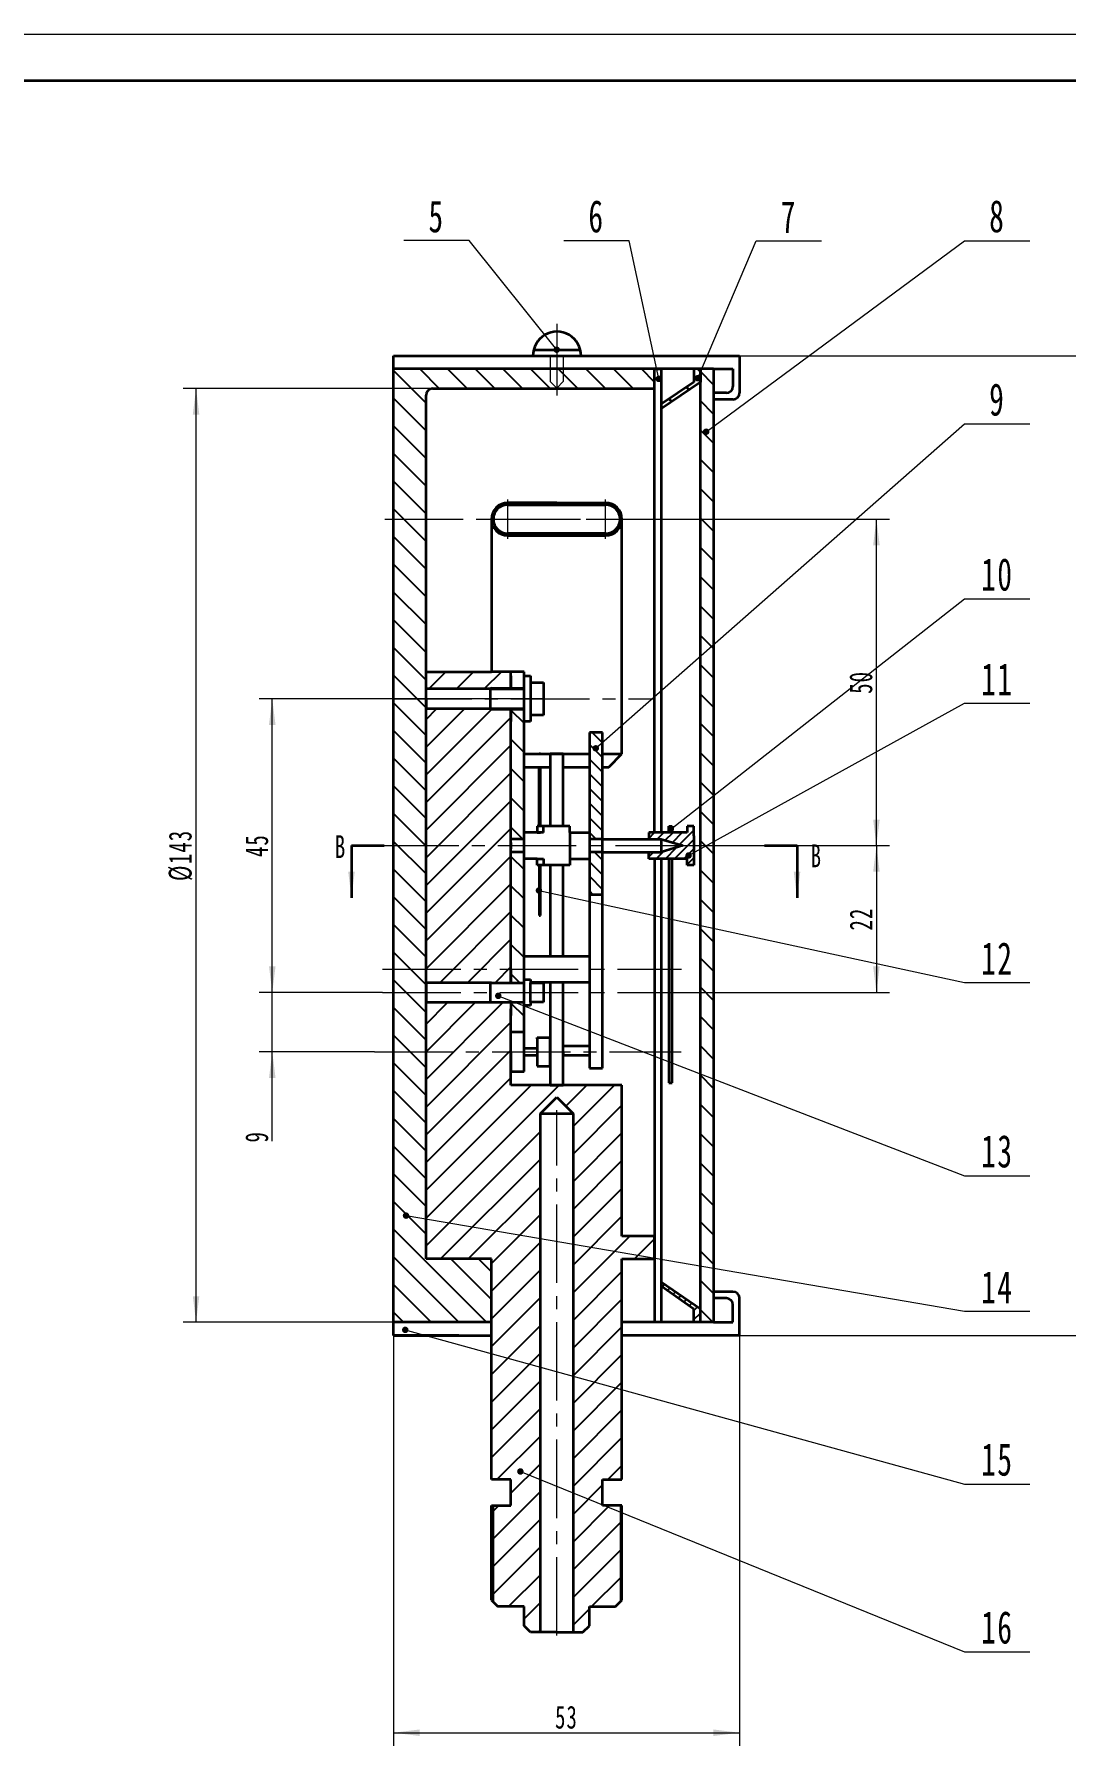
# Paper-space layout 'Gb A2 标题栏' of a CAD drawing. Header units: millimetres. Extents: x 41 to 1080, y 26 to 448.
# Drawn here: x 274.3 to 432.3, y 185.6 to 447.7 of the extents above; entities that cross this region are included whole.
import ezdxf

# ---------------------------------------------------------------- set-up
doc = ezdxf.new("R2010")
doc.units = ezdxf.units.MM
doc.linetypes.add('HIDDEN2', pattern=[4.7625, 3.175, -1.5875])
doc.linetypes.add('点画线', pattern=[18, 12, -2, 2, -2])
doc.layers.get('0').update_dxf_attribs({"lineweight": 18})
for name, color, linetype, lineweight in [('EB0', 7, 'Continuous', 35), ('中心线层', 1, '点画线', 18), ('剖面线层', 4, 'Continuous', 18), ('尺寸线层', 3, 'Continuous', 18), ('文字', 1, 'Continuous', 18), ('细实线层', 7, 'Continuous', 18)]:
    doc.layers.add(name, color=color, linetype=linetype, lineweight=lineweight)
doc.styles.add('标准', font='', dxfattribs={"width": 0.667})
doc.styles.get('标准').set_extended_font_data('宋体')
doc.dimstyles.new('标准', dxfattribs={"dimtxt": 3.5, "dimasz": 4, "dimexe": 2, "dimexo": 0, "dimtad": 1, "dimdsep": 46, "dimtxsty": '标准', "dimblk": '_CAXARROW', "dimcen": 0, "dimdle": 6, "dimazin": 2, "dimtfac": 0.707107, "dimtdec": 3, "dimtmove": 2, "dimatfit": 3, "dimfxl": 1, "dimfrac": 2, "dimtolj": 1, "dimarcsym": 1})
pattern_1 = [(315, (0, 0), (2.12132, 2.12132), [])]
pattern_2 = [(45, (0, 0), (-0.7071068, 0.7071068), [])]

# ---------------------------------------------------------------- blocks, each defined once
blk = doc.blocks.new('6')
blk.add_line((-371.16, 237.22), (223.45, 237.22))
at = {"layer": 'EB0'}
blk.add_line((-349.92, 230.14), (216.37, 230.14), dxfattribs=at)
blk = doc.blocks.new('*X8')
at = {"layer": '细实线层', "lineweight": 18}
h = blk.add_hatch(color=0, dxfattribs=at)
edge = h.paths.add_edge_path(flags=0)
edge.add_arc((0, 0), 0.5, 0, 360)
at = {"layer": '细实线层', "color": 0}
for p, q in [((-13.41, 16.7), (-23.41, 16.7)), ((0, 0), (-13.41, 16.7))]:
    blk.add_line(p, q, dxfattribs=at)
at = {"layer": '细实线层', "color": 0, "lineweight": 18, "insert": (-18.41, 17.9), "char_height": 4.888, "width": 17.6, "attachment_point": 8, "line_spacing_factor": 1.15057, "style": '标准'}
blk.add_mtext('\\T1.1;5', dxfattribs=at)
blk = doc.blocks.new('*X9')
at = {"layer": '细实线层', "lineweight": 18}
h = blk.add_hatch(color=0, dxfattribs=at)
edge = h.paths.add_edge_path(flags=0)
edge.add_arc((0, 0), 0.5, 0, 360)
at = {"layer": '细实线层', "color": 0}
for p, q in [((-4.54, 21.16), (-14.54, 21.16)), ((0, 0), (-4.54, 21.16))]:
    blk.add_line(p, q, dxfattribs=at)
at = {"layer": '细实线层', "color": 0, "lineweight": 18, "insert": (-9.54, 22.36), "char_height": 4.944, "width": 17.6, "attachment_point": 8, "line_spacing_factor": 1.15057, "style": '标准'}
blk.add_mtext('\\T1.1;6', dxfattribs=at)
blk = doc.blocks.new('*X10')
at = {"layer": '细实线层', "lineweight": 18}
h = blk.add_hatch(color=0, dxfattribs=at)
edge = h.paths.add_edge_path(flags=0)
edge.add_arc((0, 0), 0.5, 0, 360)
at = {"layer": '细实线层', "color": 0}
for p, q in [((0, 0), (8.96, 21.06)), ((8.96, 21.06), (18.96, 21.06))]:
    blk.add_line(p, q, dxfattribs=at)
at = {"layer": '细实线层', "color": 0, "lineweight": 18, "insert": (13.96, 22.26), "char_height": 4.888, "width": 17.6, "attachment_point": 8, "line_spacing_factor": 1.15057, "style": '标准'}
blk.add_mtext('\\T1.1;7', dxfattribs=at)
blk = doc.blocks.new('*X11')
at = {"layer": '细实线层', "lineweight": 18}
h = blk.add_hatch(color=0, dxfattribs=at)
edge = h.paths.add_edge_path(flags=0)
edge.add_arc((0, 0), 0.5, 0, 360)
at = {"layer": '细实线层', "color": 0}
for p, q in [((0, 0), (39.58, 29.26)), ((39.58, 29.26), (49.58, 29.26))]:
    blk.add_line(p, q, dxfattribs=at)
at = {"layer": '细实线层', "color": 0, "lineweight": 18, "insert": (44.58, 30.46), "char_height": 4.944, "width": 17.6, "attachment_point": 8, "line_spacing_factor": 1.15057, "style": '标准'}
blk.add_mtext('\\T1.1;8', dxfattribs=at)
blk = doc.blocks.new('*X12')
at = {"layer": '细实线层', "lineweight": 18}
h = blk.add_hatch(color=0, dxfattribs=at)
edge = h.paths.add_edge_path(flags=0)
edge.add_arc((0, 0), 0.5, 0, 360)
at = {"layer": '细实线层', "color": 0}
for p, q in [((0, 0), (56.49, 49.68)), ((56.49, 49.68), (66.49, 49.68))]:
    blk.add_line(p, q, dxfattribs=at)
at = {"layer": '细实线层', "color": 0, "lineweight": 18, "insert": (61.49, 50.88), "char_height": 4.944, "width": 17.6, "attachment_point": 8, "line_spacing_factor": 1.15057, "style": '标准'}
blk.add_mtext('\\T1.1;9', dxfattribs=at)
blk = doc.blocks.new('*X13')
at = {"layer": '细实线层', "lineweight": 18}
h = blk.add_hatch(color=0, dxfattribs=at)
edge = h.paths.add_edge_path(flags=0)
edge.add_arc((0, 0), 0.5, 0, 360)
at = {"layer": '细实线层', "color": 0}
for p, q in [((0, 0), (45, 35.23)), ((45, 35.23), (55, 35.23))]:
    blk.add_line(p, q, dxfattribs=at)
at = {"layer": '细实线层', "color": 0, "lineweight": 18, "insert": (50, 36.43), "char_height": 4.972, "width": 17.6, "attachment_point": 8, "line_spacing_factor": 1.15057, "style": '标准'}
blk.add_mtext('\\T1.1;10', dxfattribs=at)
blk = doc.blocks.new('*X14')
at = {"layer": '细实线层', "lineweight": 18}
h = blk.add_hatch(color=0, dxfattribs=at)
edge = h.paths.add_edge_path(flags=0)
edge.add_arc((0, 0), 0.5, 0, 360)
at = {"layer": '细实线层', "color": 0}
for p, q in [((0, 0), (42.27, 23.3)), ((42.27, 23.3), (52.27, 23.3))]:
    blk.add_line(p, q, dxfattribs=at)
at = {"layer": '细实线层', "color": 0, "lineweight": 18, "insert": (47.27, 24.5), "char_height": 4.972, "width": 17.6, "attachment_point": 8, "line_spacing_factor": 1.15057, "style": '标准'}
blk.add_mtext('\\T1.1;11', dxfattribs=at)
blk = doc.blocks.new('*X15')
at = {"layer": '细实线层', "lineweight": 18}
h = blk.add_hatch(color=0, dxfattribs=at)
edge = h.paths.add_edge_path(flags=0)
edge.add_arc((0, 0), 0.5, 0, 360)
at = {"layer": '细实线层', "color": 0}
for p, q in [((0, 0), (65.19, -14.09)), ((65.19, -14.09), (75.19, -14.09))]:
    blk.add_line(p, q, dxfattribs=at)
at = {"layer": '细实线层', "color": 0, "lineweight": 18, "insert": (70.19, -12.89), "char_height": 4.972, "width": 17.6, "attachment_point": 8, "line_spacing_factor": 1.15057, "style": '标准'}
blk.add_mtext('\\T1.1;12', dxfattribs=at)
blk = doc.blocks.new('*X16')
at = {"layer": '细实线层', "lineweight": 18}
h = blk.add_hatch(color=0, dxfattribs=at)
edge = h.paths.add_edge_path(flags=0)
edge.add_arc((0, 0), 0.5, 0, 360)
at = {"layer": '细实线层', "color": 0}
for p, q in [((0, 0), (71.43, -27.56)), ((71.43, -27.56), (81.43, -27.56))]:
    blk.add_line(p, q, dxfattribs=at)
at = {"layer": '细实线层', "color": 0, "lineweight": 18, "insert": (76.43, -26.36), "char_height": 4.972, "width": 17.6, "attachment_point": 8, "line_spacing_factor": 1.15057, "style": '标准'}
blk.add_mtext('\\T1.1;13', dxfattribs=at)
blk = doc.blocks.new('*X17')
at = {"layer": '细实线层', "lineweight": 18}
h = blk.add_hatch(color=0, dxfattribs=at)
edge = h.paths.add_edge_path(flags=0)
edge.add_arc((0, 0), 0.5, 0, 360)
at = {"layer": '细实线层', "color": 0}
for p, q in [((0, 0), (85.55, -14.65)), ((85.55, -14.65), (95.55, -14.65))]:
    blk.add_line(p, q, dxfattribs=at)
at = {"layer": '细实线层', "color": 0, "lineweight": 18, "insert": (90.55, -13.45), "char_height": 4.972, "width": 17.6, "attachment_point": 8, "line_spacing_factor": 1.15057, "style": '标准'}
blk.add_mtext('\\T1.1;14', dxfattribs=at)
blk = doc.blocks.new('*X18')
at = {"layer": '细实线层', "lineweight": 18}
h = blk.add_hatch(color=0, dxfattribs=at)
edge = h.paths.add_edge_path(flags=0)
edge.add_arc((0, 0), 0.5, 0, 360)
at = {"layer": '细实线层', "color": 0}
for p, q in [((0, 0), (85.67, -23.61)), ((85.67, -23.61), (95.67, -23.61))]:
    blk.add_line(p, q, dxfattribs=at)
at = {"layer": '细实线层', "color": 0, "lineweight": 18, "insert": (90.67, -22.41), "char_height": 4.972, "width": 17.6, "attachment_point": 8, "line_spacing_factor": 1.15057, "style": '标准'}
blk.add_mtext('\\T1.1;15', dxfattribs=at)
blk = doc.blocks.new('*X19')
at = {"layer": '细实线层', "lineweight": 18}
h = blk.add_hatch(color=0, dxfattribs=at)
edge = h.paths.add_edge_path(flags=0)
edge.add_arc((0, 0), 0.5, 0, 360)
at = {"layer": '细实线层', "color": 0}
for p, q in [((0, 0), (68.04, -27.63)), ((68.04, -27.63), (78.04, -27.63))]:
    blk.add_line(p, q, dxfattribs=at)
at = {"layer": '细实线层', "color": 0, "lineweight": 18, "insert": (73.04, -26.43), "char_height": 4.972, "width": 17.6, "attachment_point": 8, "line_spacing_factor": 1.15057, "style": '标准'}
blk.add_mtext('\\T1.1;16', dxfattribs=at)
blk = doc.blocks.new('*X21')
at = {"layer": '尺寸线层', "lineweight": 35}
for points in [[(-68.24, -8), (-67.74, -4), (-68.74, -4)], [(-68.24, -8), (-67.74, -4), (-68.74, -4)], [(0, -8), (0.5, -4), (-0.5, -4)], [(0, -8), (0.5, -4), (-0.5, -4)]]:
    blk.add_hatch(color=0, dxfattribs=at).paths.add_polyline_path(points, flags=0)
at = {"layer": '尺寸线层', "color": 0, "linetype": 'Continuous', "lineweight": 35}
for p, q in [((-68.24, 0), (-63.24, 0)), ((-68.24, 0), (-63.24, 0)), ((-5, 0), (0, 0)), ((-5, 0), (0, 0))]:
    blk.add_line(p, q, dxfattribs=at)
at = {"layer": '尺寸线层', "color": 0, "lineweight": 35}
for p, q in [((-68.24, 0), (-68.24, -8)), ((-68.24, 0), (-68.24, -8)), ((0, 0), (0, -8)), ((0, 0), (0, -8))]:
    blk.add_line(p, q, dxfattribs=at)
at = {"layer": '尺寸线层', "color": 0, "lineweight": 35, "char_height": 3.5, "width": 7, "attachment_point": 5, "line_spacing_factor": 1.15057, "style": '标准'}
for insert in [(-69.91, -0.16), (-69.91, -0.16), (2.96, -1.57), (2.96, -1.57)]:
    blk.add_mtext('\\T1.1;B', dxfattribs=dict(at, insert=insert))
blk = doc.blocks.new('*X36')
at = {"layer": '尺寸线层'}
for points in [[(442.06, 398.43), (442.56, 394.43), (441.56, 394.43)], [(442.06, 248.43), (442.56, 252.43), (441.56, 252.43)]]:
    blk.add_hatch(color=0, dxfattribs=at).paths.add_polyline_path(points, flags=0)
at = {"layer": '尺寸线层', "color": 0}
for p, q in [((382.28, 398.43), (444.06, 398.43)), ((442.06, 398.43), (442.06, 248.43)), ((382.28, 248.43), (444.06, 248.43))]:
    blk.add_line(p, q, dxfattribs=at)
at = {"layer": '尺寸线层', "color": 0, "insert": (439.69, 323.43), "char_height": 3.5, "width": 14.7739, "attachment_point": 5, "rotation": 90, "line_spacing_factor": 1.15057, "style": '标准'}
blk.add_mtext('\\T1.1;%%C150', dxfattribs=at)
blk = doc.blocks.new('_CAXARROW')
blk.add_hatch(color=0).paths.add_polyline_path([(0, 0), (-1, 0.125), (-1, -0.125)], flags=0)
blk = doc.blocks.new('*X37')
at = {"layer": '尺寸线层'}
for points in [[(310.72, 345.93), (310.22, 341.93), (311.22, 341.93)], [(310.72, 300.93), (310.22, 304.93), (311.22, 304.93)]]:
    blk.add_hatch(color=0, dxfattribs=at).paths.add_polyline_path(points, flags=0)
at = {"layer": '尺寸线层', "color": 0}
for p, q in [((352.28, 345.93), (308.72, 345.93)), ((310.72, 300.93), (310.72, 345.93)), ((327.58, 300.93), (308.72, 300.93))]:
    blk.add_line(p, q, dxfattribs=at)
at = {"layer": '尺寸线层', "color": 0, "insert": (308.36, 323.43), "char_height": 3.5, "width": 7, "attachment_point": 5, "rotation": 90, "line_spacing_factor": 1.15057, "style": '标准'}
blk.add_mtext('\\T1.1;45', dxfattribs=at)
blk = doc.blocks.new('*X38')
at = {"layer": '尺寸线层'}
for points in [[(403.25, 323.43), (403.75, 319.43), (402.75, 319.43)], [(403.25, 300.93), (403.75, 304.93), (402.75, 304.93)]]:
    blk.add_hatch(color=0, dxfattribs=at).paths.add_polyline_path(points, flags=0)
at = {"layer": '尺寸线层', "color": 0}
for p, q in [((375.28, 323.43), (405.25, 323.43)), ((403.25, 323.43), (403.25, 300.93)), ((373.16, 300.93), (405.25, 300.93))]:
    blk.add_line(p, q, dxfattribs=at)
at = {"layer": '尺寸线层', "color": 0, "insert": (400.89, 312.18), "char_height": 3.5, "width": 7, "attachment_point": 5, "rotation": 90, "line_spacing_factor": 1.15057, "style": '标准'}
blk.add_mtext('\\T1.1;22', dxfattribs=at)
blk = doc.blocks.new('*X39')
at = {"layer": '尺寸线层'}
for points in [[(403.25, 373.43), (402.75, 369.43), (403.75, 369.43)], [(403.25, 323.43), (402.75, 327.43), (403.75, 327.43)]]:
    blk.add_hatch(color=0, dxfattribs=at).paths.add_polyline_path(points, flags=0)
at = {"layer": '尺寸线层', "color": 0}
for p, q in [((358.78, 373.43), (405.25, 373.43)), ((403.25, 323.43), (403.25, 373.43)), ((375.28, 323.43), (405.25, 323.43))]:
    blk.add_line(p, q, dxfattribs=at)
at = {"layer": '尺寸线层', "color": 0, "insert": (400.89, 348.43), "char_height": 3.5, "width": 7, "attachment_point": 5, "rotation": 90, "line_spacing_factor": 1.15057, "style": '标准'}
blk.add_mtext('\\T1.1;50', dxfattribs=at)
blk = doc.blocks.new('*X44')
at = {"layer": '尺寸线层'}
for points in [[(329.28, 187.57), (333.28, 188.07), (333.28, 187.07)], [(382.28, 187.57), (378.28, 188.07), (378.28, 187.07)]]:
    blk.add_hatch(color=0, dxfattribs=at).paths.add_polyline_path(points, flags=0)
at = {"layer": '尺寸线层', "color": 0}
for p, q in [((329.28, 248.43), (329.28, 185.57)), ((382.28, 248.43), (382.28, 185.57)), ((329.28, 187.57), (382.28, 187.57))]:
    blk.add_line(p, q, dxfattribs=at)
at = {"layer": '尺寸线层', "color": 0, "insert": (355.78, 189.93), "char_height": 3.5, "width": 7, "attachment_point": 5, "line_spacing_factor": 1.15057, "style": '标准'}
blk.add_mtext('\\T1.1;53', dxfattribs=at)
blk = doc.blocks.new('*X46')
at = {"layer": '尺寸线层'}
for points in [[(299.05, 393.43), (298.55, 389.43), (299.55, 389.43)], [(299.05, 250.43), (298.55, 254.43), (299.55, 254.43)]]:
    blk.add_hatch(color=0, dxfattribs=at).paths.add_polyline_path(points, flags=0)
at = {"layer": '尺寸线层', "color": 0}
for p, q in [((364.28, 393.43), (297.05, 393.43)), ((299.05, 250.43), (299.05, 393.43)), ((329.28, 250.43), (297.05, 250.43))]:
    blk.add_line(p, q, dxfattribs=at)
at = {"layer": '尺寸线层', "color": 0, "insert": (296.69, 321.93), "char_height": 3.5, "width": 14.6956, "attachment_point": 5, "rotation": 90, "line_spacing_factor": 1.15057, "style": '标准'}
blk.add_mtext('\\T1.1;%%C143', dxfattribs=at)
blk = doc.blocks.new('*X47')
at = {"layer": '尺寸线层'}
for points in [[(310.72, 300.93), (310.22, 304.93), (311.22, 304.93)], [(310.72, 291.85), (310.22, 287.85), (311.22, 287.85)]]:
    blk.add_hatch(color=0, dxfattribs=at).paths.add_polyline_path(points, flags=0)
at = {"layer": '尺寸线层', "color": 0}
for p, q in [((310.72, 278.17), (310.72, 306.93)), ((327.58, 300.93), (308.72, 300.93)), ((326.38, 291.85), (308.72, 291.85))]:
    blk.add_line(p, q, dxfattribs=at)
at = {"layer": '尺寸线层', "color": 0, "insert": (308.36, 278.84), "char_height": 3.5, "width": 7, "attachment_point": 5, "rotation": 90, "line_spacing_factor": 1.15057, "style": '标准'}
blk.add_mtext('\\T1.1;9', dxfattribs=at)

psp = doc.layouts.new('Gb A2 标题栏')

# ---------------------------------------------------------------- hatches: boundary and pattern name
at = {"lineweight": 35}
h = psp.add_hatch(dxfattribs=at)
h.set_pattern_fill('ANSI31', color=256, style=0, pattern_type=0)
h.set_pattern_definition([(315, (0, 0), (2.245064, 2.245064), [])])
h.paths.add_polyline_path([(375.283, 394.432), (370.283, 391.054), (370.283, 390.312), (376.283, 394.432), (376.283, 396.432), (375.283, 396.432)], flags=0)
at = {"lineweight": -2}
h = psp.add_hatch(dxfattribs=at)
h.set_pattern_fill('ANSI31', color=4, style=0, pattern_type=0)
h.set_pattern_definition([(135, (0, 0), (-2.245064, -2.245064), [])])
h.paths.add_polyline_path([(378.283, 396.432), (376.283, 396.432), (376.283, 394.432), (376.283, 250.432), (378.283, 250.432)], flags=0)
h = psp.add_hatch(dxfattribs=at)
h.set_pattern_fill('ANSI31', color=4, style=0, pattern_type=0)
h.set_pattern_definition([(135, (0, 0), (-2.245064, -2.245064), [])])
h.paths.add_polyline_path([(349.283, 344.332), (347.283, 344.332), (347.283, 324.432), (349.283, 324.432)], flags=0)
h.paths.add_polyline_path([(349.283, 322.432), (347.283, 322.432), (347.283, 317.256), (349.283, 317.366)], flags=0)
h.paths.add_polyline_path([(349.283, 317.366), (347.283, 317.256), (347.283, 304.494), (349.283, 304.494)], flags=0)
h.paths.add_polyline_path([(349.283, 304.494), (347.283, 304.494), (347.283, 302.532), (349.283, 302.532), (349.283, 302.932)], flags=0)
h.paths.add_polyline_path([(349.283, 299.332), (347.283, 299.332), (347.283, 298.432), (347.283, 294.848), (349.283, 294.848)], flags=0)
h = psp.add_hatch(dxfattribs=at)
h.set_pattern_fill('ANSI31', color=4, style=0, pattern_type=0)
h.set_pattern_definition([(135, (0, 0), (-1.122532, -1.122532), [])])
h.paths.add_polyline_path([(359.283, 324.432), (361.283, 324.432), (361.283, 340.754), (359.283, 340.754)], flags=0)
h.paths.add_polyline_path([(361.283, 322.432), (359.283, 322.432), (359.283, 315.954), (361.283, 315.954)], flags=0)
at = {"layer": '剖面线层', "lineweight": -2}
h = psp.add_hatch(dxfattribs=at)
h.set_pattern_fill('无图案', color=4, scale=3, angle=315, style=0, pattern_type=0)
h.set_pattern_definition(pattern_1)
edge = h.paths.add_edge_path(flags=0)
edge.add_arc((335.283, 392.432), 1, 90, 180, ccw=False)
edge.add_line((335.283, 393.432), (354.283, 393.432))
edge.add_line((354.283, 393.432), (354.283, 396.432))
edge.add_line((354.283, 396.432), (329.283, 396.432))
edge.add_line((329.283, 396.432), (329.283, 375.932))
edge.add_line((329.283, 375.932), (334.283, 375.932))
edge.add_line((334.283, 375.932), (334.283, 392.432))
h.paths.add_polyline_path([(334.283, 375.932), (329.283, 375.932), (329.283, 373.432), (334.283, 373.432)], flags=0)
h.paths.add_polyline_path([(334.283, 373.432), (329.283, 373.432), (329.283, 370.932), (334.283, 370.932)], flags=0)
h.paths.add_polyline_path([(334.283, 370.932), (329.283, 370.932), (329.283, 350.049), (334.283, 350.049)], flags=0)
h.paths.add_polyline_path([(334.283, 350.049), (329.283, 350.049), (329.283, 345.932), (334.283, 345.932)], flags=0)
h.paths.add_polyline_path([(334.283, 345.932), (329.283, 345.932), (329.283, 335.468), (334.283, 335.468)], flags=0)
h.paths.add_polyline_path([(334.283, 335.468), (329.283, 335.468), (329.283, 323.432), (334.283, 323.432)], flags=0)
h.paths.add_polyline_path([(334.283, 323.432), (329.283, 323.432), (329.283, 304.494), (334.283, 304.494)], flags=0)
h.paths.add_polyline_path([(334.283, 300.932), (329.283, 300.932), (329.283, 291.848), (334.283, 291.848)], flags=0)
h.paths.add_polyline_path([(334.283, 304.494), (329.283, 304.494), (329.283, 300.932), (334.283, 300.932), (334.283, 302.432)], flags=0)
h.paths.add_polyline_path([(344.283, 260.136), (339.283, 260.136), (334.283, 260.136), (334.283, 291.848), (329.283, 291.848), (329.283, 250.432), (344.283, 250.432)], flags=0)
h = psp.add_hatch(dxfattribs=at)
h.set_pattern_fill('无图案', color=4, scale=3, angle=315, style=0, pattern_type=0)
h.set_pattern_definition(pattern_1)
h.paths.add_polyline_path([(364.283, 393.432), (369.283, 393.432), (369.283, 396.432), (354.283, 396.432), (354.283, 393.432)], flags=0)
h = psp.add_hatch(dxfattribs=at)
h.set_pattern_fill('无图案', color=4, scale=3, angle=45, style=0, pattern_type=0)
h.set_pattern_definition([(45, (0, 0), (-2.12132, 2.12132), [])])
h.paths.add_polyline_path([(347.283, 349.432), (347.283, 350.049), (346.283, 350.049), (344.283, 350.049), (334.283, 350.049), (334.283, 347.432), (336.283, 347.432), (336.383, 347.532), (344.283, 347.532), (347.283, 347.532)], flags=0)
h.paths.add_polyline_path([(347.283, 344.332), (344.283, 344.332), (336.383, 344.332), (334.283, 344.432), (334.283, 323.432), (347.283, 323.432)], flags=0)
h.paths.add_polyline_path([(347.283, 323.432), (334.283, 323.432), (334.283, 302.432), (336.283, 302.432), (336.383, 302.532), (344.283, 302.532), (347.283, 302.532)], flags=0)
h.paths.add_polyline_path([(347.283, 298.432), (347.283, 299.332), (344.283, 299.332), (336.383, 299.332), (334.283, 299.432), (334.283, 291.848), (347.283, 291.848)], flags=0)
h.paths.add_polyline_path([(351.783, 282.424), (354.283, 284.924), (354.283, 286.754), (347.283, 286.754), (347.283, 291.848), (334.283, 291.848), (334.283, 260.136), (339.283, 260.136), (344.283, 260.136), (344.283, 226.346), (347.283, 226.346), (347.283, 222.376), (344.483, 222.376), (344.483, 207.696), (345.283, 206.896), (349.283, 206.896), (349.283, 203.956), (350.283, 202.956), (351.783, 202.956)], flags=0)
h.paths.add_polyline_path([(364.283, 286.754), (354.283, 286.754), (354.283, 284.924), (356.783, 282.424), (356.783, 202.956), (358.283, 202.956), (359.283, 203.956), (359.283, 206.896), (363.283, 206.896), (364.083, 207.696), (364.083, 222.376), (361.283, 222.376), (361.283, 226.346), (364.283, 226.346), (364.283, 248.432), (364.283, 250.432), (364.283, 260.136), (369.283, 260.136), (369.283, 263.636), (364.283, 263.636)], flags=0)
h = psp.add_hatch(dxfattribs=at)
h.set_pattern_fill('无图案', color=4, angle=45, style=0, pattern_type=0)
h.set_pattern_definition(pattern_2)
h.paths.add_polyline_path([(375.283, 324.932), (375.283, 326.432), (374.283, 326.432), (374.283, 325.432), (368.383, 325.432), (368.383, 324.432), (370.283, 324.432), (373.583, 323.432), (375.283, 323.432)], flags=0)
h.paths.add_polyline_path([(375.283, 323.432), (373.583, 323.432), (370.283, 322.432), (368.383, 322.432), (368.383, 321.432), (374.283, 321.432), (374.283, 320.432), (375.283, 320.432), (375.283, 321.958)], flags=0)
h = psp.add_hatch(dxfattribs=at)
h.set_pattern_fill('无图案', color=4, angle=45, style=0, pattern_type=0)
h.set_pattern_definition(pattern_2)
h.paths.add_polyline_path([(375.283, 252.432), (375.283, 250.432), (376.283, 250.432), (376.283, 252.432), (370.283, 256.554), (370.283, 255.954)], flags=0)

# ---------------------------------------------------------------- linework, layer by layer
at = {"lineweight": 35}
for p, q in [((329.283, 248.432), (329.283, 398.432)), ((329.283, 398.432), (382.283, 398.432)), ((350.72, 399.382), (357.842, 399.382)), ((382.283, 398.432), (382.283, 396.432)), ((378.283, 396.432), (329.283, 396.432)), ((369.283, 325.432), (369.283, 396.432)), ((369.283, 396.432), (370.283, 396.432)), ((370.283, 396.432), (370.283, 325.432)), ((370.283, 396.432), (370.283, 390.312)), ((376.283, 396.432), (375.283, 396.432)), ((375.283, 396.432), (375.283, 394.432)), ((376.283, 250.432), (376.283, 396.432)), ((376.283, 396.432), (376.283, 394.432)), ((378.283, 396.432), (378.283, 250.432)), ((378.283, 396.432), (381.283, 396.432)), ((381.283, 396.432), (381.283, 393.752)), ((382.283, 396.432), (382.283, 393.754)), ((335.283, 393.432), (364.283, 393.432)), ((364.283, 393.432), (369.283, 393.432)), ((376.283, 394.432), (370.283, 390.312)), ((375.283, 394.432), (370.283, 391.054)), ((382.283, 393.754), (382.283, 392.754)), ((334.283, 260.136), (334.283, 392.432)), ((380.283, 392.752), (378.283, 392.752)), ((381.283, 391.754), (378.283, 391.754)), ((354.283, 375.932), (346.783, 375.932)), ((346.783, 375.632), (361.783, 375.632)), ((354.283, 375.932), (361.783, 375.932)), ((344.283, 373.432), (344.283, 350.049)), ((364.283, 337.468), (364.283, 373.432)), ((361.783, 371.232), (346.783, 371.232)), ((346.783, 370.932), (361.783, 370.932)), ((334.283, 350.049), (344.283, 350.049)), ((346.283, 350.049), (344.283, 350.049)), ((347.283, 350.049), (346.283, 350.049)), ((347.283, 347.532), (347.283, 350.049)), ((349.283, 350.049), (347.283, 350.049)), ((347.283, 349.432), (347.283, 348.432)), ((347.283, 347.532), (347.283, 349.432)), ((349.283, 294.848), (349.283, 350.049)), ((349.283, 345.932), (349.283, 349.432)), ((349.283, 349.432), (350.283, 349.432)), ((350.283, 349.432), (350.283, 348.432)), ((344.283, 347.432), (334.283, 347.432)), ((344.283, 347.532), (344.083, 347.432)), ((344.283, 347.432), (344.083, 347.432)), ((344.083, 347.432), (344.083, 344.432)), ((344.283, 347.532), (349.283, 347.532)), ((344.283, 347.432), (349.283, 347.432)), ((347.283, 348.432), (347.283, 347.532)), ((350.283, 348.432), (352.283, 348.432)), ((350.283, 348.432), (350.283, 343.432)), ((352.283, 348.432), (352.283, 343.432)), ((334.283, 345.932), (334.283, 344.432)), ((334.283, 344.432), (344.283, 344.432)), ((336.283, 344.432), (336.283, 344.432)), ((336.283, 344.432), (336.283, 344.432)), ((336.283, 344.432), (336.283, 344.432)), ((344.283, 344.432), (344.083, 344.432)), ((344.283, 344.332), (344.083, 344.432)), ((344.283, 344.432), (349.283, 344.432)), ((344.283, 344.332), (349.283, 344.332)), ((347.283, 344.332), (347.283, 343.432)), ((347.283, 302.432), (347.283, 344.332)), ((347.283, 343.432), (347.283, 342.432)), ((352.283, 343.432), (350.283, 343.432)), ((350.283, 343.432), (350.283, 342.432)), ((369.283, 345.932), (369.283, 345.932)), ((350.283, 342.432), (349.283, 342.432)), ((361.283, 340.754), (359.283, 340.754)), ((359.283, 340.754), (359.283, 289.348)), ((361.283, 329.348), (361.283, 340.754)), ((349.283, 335.468), (349.283, 337.468)), ((349.283, 337.468), (359.283, 337.468)), ((351.783, 337.468), (351.583, 337.468)), ((355.283, 337.468), (353.283, 337.468)), ((353.283, 337.468), (353.283, 326.432)), ((355.283, 326.432), (355.283, 337.468)), ((361.283, 337.468), (364.283, 337.468)), ((362.283, 335.468), (364.283, 337.468)), ((349.283, 335.468), (353.283, 335.468)), ((351.583, 326.432), (351.583, 335.468)), ((351.783, 326.432), (351.783, 335.468)), ((355.283, 335.468), (359.283, 335.468)), ((361.283, 335.468), (362.283, 335.468)), ((361.283, 289.348), (361.283, 329.348)), ((351.283, 325.432), (349.283, 325.432)), ((356.283, 326.432), (351.283, 326.432)), ((351.283, 326.432), (351.283, 325.432)), ((352.283, 325.432), (351.283, 325.432)), ((351.283, 325.432), (351.583, 325.432)), ((351.583, 325.432), (351.783, 325.432)), ((352.283, 325.432), (352.283, 326.432)), ((356.283, 325.432), (356.283, 326.432)), ((356.283, 325.432), (356.283, 323.432)), ((356.283, 325.432), (359.283, 325.432)), ((374.283, 325.432), (368.383, 325.432)), ((368.383, 325.432), (368.383, 324.432)), ((371.483, 325.432), (371.483, 326.432)), ((371.483, 326.432), (371.983, 326.432)), ((371.983, 326.432), (371.983, 325.432)), ((375.283, 326.432), (374.283, 326.432)), ((374.283, 326.432), (374.283, 325.432)), ((375.283, 324.932), (375.283, 326.432)), ((349.283, 324.432), (347.283, 324.432)), ((347.283, 323.932), (347.283, 322.932)), ((349.283, 322.432), (347.283, 322.432)), ((349.283, 323.932), (349.283, 324.432)), ((349.283, 323.432), (349.283, 323.932)), ((356.283, 323.432), (356.283, 321.432)), ((359.283, 324.432), (359.283, 322.432)), ((361.283, 324.432), (359.283, 324.432)), ((361.283, 322.432), (359.283, 322.432)), ((361.283, 324.432), (370.283, 324.432)), ((361.283, 322.432), (370.283, 322.432)), ((368.383, 321.432), (368.383, 322.432)), ((370.283, 324.432), (373.583, 323.432)), ((370.283, 324.432), (370.283, 322.432)), ((373.583, 323.432), (370.283, 322.432)), ((375.283, 324.932), (375.283, 321.932)), ((351.283, 321.432), (349.283, 321.432)), ((351.283, 321.432), (352.283, 321.432)), ((351.283, 321.432), (351.583, 321.432)), ((351.283, 320.432), (351.283, 321.432)), ((356.283, 320.432), (351.283, 320.432)), ((351.583, 320.432), (351.583, 312.754)), ((351.783, 312.754), (351.783, 320.432)), ((352.283, 321.432), (352.283, 320.432)), ((353.283, 320.432), (353.283, 306.494)), ((355.283, 306.494), (355.283, 320.432)), ((356.283, 321.432), (356.283, 320.432)), ((356.283, 321.432), (359.283, 321.432)), ((374.283, 321.432), (368.383, 321.432)), ((369.283, 321.432), (369.283, 250.432)), ((370.283, 321.432), (370.283, 250.432)), ((371.483, 321.432), (371.483, 287.081)), ((371.983, 287.081), (371.983, 321.432)), ((374.283, 320.432), (374.283, 321.432)), ((375.283, 320.432), (374.283, 320.432)), ((375.283, 321.958), (375.283, 320.432)), ((359.283, 315.954), (361.283, 315.954)), ((351.583, 312.754), (351.783, 312.754)), ((347.283, 304.432), (347.283, 303.432)), ((349.283, 304.494), (349.283, 306.494)), ((349.283, 306.494), (359.283, 306.494)), ((349.283, 300.932), (349.283, 304.432)), ((359.283, 306.494), (359.283, 302.494)), ((334.283, 302.432), (334.283, 299.432)), ((344.283, 302.432), (334.283, 302.432)), ((336.383, 302.532), (336.383, 302.532)), ((336.383, 302.532), (336.383, 302.532)), ((344.283, 302.432), (344.083, 302.432)), ((344.083, 302.432), (344.083, 299.432)), ((344.283, 302.432), (349.283, 302.432)), ((347.283, 303.432), (347.283, 302.532)), ((349.283, 300.932), (349.283, 302.932)), ((349.283, 302.932), (350.283, 302.932)), ((350.283, 302.932), (350.283, 302.432)), ((359.283, 302.494), (350.283, 302.494)), ((350.283, 302.432), (352.283, 302.432)), ((350.283, 299.432), (350.283, 302.432)), ((352.283, 302.432), (352.283, 299.432)), ((353.283, 302.494), (353.283, 286.754)), ((355.283, 286.754), (355.283, 302.494)), ((334.283, 299.432), (344.283, 299.432)), ((344.283, 299.432), (344.083, 299.432)), ((344.283, 299.432), (349.283, 299.432)), ((347.283, 299.432), (347.283, 298.432)), ((350.283, 298.932), (349.283, 298.932)), ((352.283, 299.432), (350.283, 299.432)), ((350.283, 299.432), (350.283, 298.932)), ((347.283, 298.432), (347.283, 297.432)), ((347.283, 286.754), (347.283, 298.432)), ((349.283, 294.848), (347.283, 294.848)), ((349.283, 290.694), (349.283, 294.848)), ((351.283, 293.848), (351.283, 294.048)), ((351.283, 294.048), (353.283, 294.048)), ((351.283, 293.848), (351.283, 291.348)), ((353.283, 289.848), (353.283, 293.848)), ((347.283, 291.848), (347.283, 289.348)), ((351.283, 292.348), (349.283, 292.348)), ((349.283, 288.848), (349.283, 291.348)), ((349.283, 291.348), (351.283, 291.348)), ((351.283, 291.348), (351.283, 289.848)), ((355.283, 292.754), (359.283, 292.754)), ((355.283, 291.848), (355.283, 291.348)), ((355.283, 291.348), (359.283, 291.348)), ((359.283, 291.348), (359.283, 289.348)), ((347.283, 289.348), (347.283, 288.848)), ((347.283, 288.848), (349.283, 288.848)), ((351.283, 289.848), (351.283, 289.648)), ((351.283, 289.648), (353.283, 289.648)), ((359.283, 289.348), (361.283, 289.348)), ((364.283, 286.754), (347.283, 286.754)), ((353.283, 286.754), (355.283, 286.754)), ((364.283, 263.636), (364.283, 286.754)), ((371.483, 287.081), (371.983, 287.081)), ((351.783, 282.424), (354.283, 284.924)), ((354.283, 284.924), (356.783, 282.424)), ((351.783, 202.956), (351.783, 282.424)), ((351.783, 282.424), (356.783, 282.424)), ((356.783, 282.424), (356.783, 202.956)), ((369.283, 263.636), (364.283, 263.636)), ((369.283, 260.136), (369.283, 263.636)), ((339.283, 260.136), (334.283, 260.136)), ((344.283, 260.136), (339.283, 260.136)), ((344.283, 226.346), (344.283, 260.136)), ((364.283, 260.136), (369.283, 260.136)), ((364.283, 250.432), (364.283, 260.136)), ((376.283, 252.432), (370.283, 256.554)), ((375.283, 252.432), (370.283, 255.954)), ((381.283, 255.112), (378.283, 255.112)), ((375.283, 250.432), (375.283, 252.432)), ((376.283, 250.432), (376.283, 252.432)), ((380.283, 254.112), (378.283, 254.112)), ((381.283, 250.432), (381.283, 253.112)), ((382.283, 250.432), (382.283, 254.112)), ((344.283, 250.432), (329.283, 250.432)), ((378.283, 250.432), (364.283, 250.432)), ((364.283, 248.432), (364.283, 250.432)), ((376.283, 250.432), (375.283, 250.432)), ((378.283, 250.432), (376.283, 250.432)), ((378.283, 250.432), (381.283, 250.432)), ((382.283, 248.432), (382.283, 250.432)), ((339.283, 248.432), (329.283, 248.432)), ((329.283, 248.432), (344.283, 248.432)), ((382.283, 248.432), (364.283, 248.432)), ((364.283, 226.346), (364.283, 248.432)), ((347.283, 226.346), (344.283, 226.346)), ((347.283, 222.376), (347.283, 226.346)), ((361.283, 222.376), (361.283, 226.346)), ((361.283, 226.346), (364.283, 226.346)), ((344.283, 207.896), (344.283, 222.376)), ((344.283, 222.376), (344.483, 222.376)), ((344.283, 222.376), (347.283, 222.376)), ((344.483, 222.376), (344.483, 207.696)), ((364.283, 222.376), (361.283, 222.376)), ((364.083, 222.376), (364.083, 207.696)), ((364.283, 222.376), (364.083, 222.376)), ((364.283, 207.896), (364.283, 222.376)), ((344.283, 207.896), (345.283, 206.896)), ((363.283, 206.896), (364.283, 207.896)), ((349.283, 206.896), (345.283, 206.896)), ((349.283, 203.956), (349.283, 206.896)), ((359.283, 203.956), (359.283, 206.896)), ((359.283, 206.896), (363.283, 206.896)), ((350.283, 202.956), (349.283, 203.956)), ((354.283, 202.956), (350.283, 202.956)), ((354.283, 202.956), (350.283, 202.956)), ((354.283, 202.956), (350.283, 202.956)), ((354.283, 202.956), (358.283, 202.956)), ((358.283, 202.956), (359.283, 203.956))]:
    psp.add_line(p, q, dxfattribs=at)
at = {"color": 2, "linetype": 'HIDDEN2', "lineweight": 9}
for p, q in [((353.281, 398.432), (353.281, 396.014)), ((355.281, 398.432), (355.281, 396.014)), ((353.281, 396.014), (353.281, 394.514)), ((355.281, 396.014), (355.281, 394.514)), ((353.281, 394.514), (354.281, 393.514)), ((355.281, 394.514), (354.281, 393.514))]:
    psp.add_line(p, q, dxfattribs=at)
at = {"color": 6}
for p, q in [((344.083, 302.432), (344.283, 302.532)), ((344.283, 302.532), (349.283, 302.532)), ((344.083, 299.432), (344.283, 299.332)), ((344.283, 299.332), (349.283, 299.332))]:
    psp.add_line(p, q, dxfattribs=at)
at = {"lineweight": 35}
for centre, radius, start, end in [((354.327, 398.459), 3.688, 359.57739, 180.42261), ((335.283, 392.432), 1, 90, 180), ((380.283, 393.752), 1, 270, 0), ((381.283, 392.754), 1, 270, 0), ((346.783, 373.432), 2.5, 90, 270), ((346.783, 373.432), 2.2, 90, 270), ((361.783, 373.432), 2.5, 270, 90), ((361.783, 373.432), 2.2, 270, 90), ((381.283, 254.112), 1, 0, 90), ((380.283, 253.112), 1, 360, 90)]:
    psp.add_arc(centre, radius, start, end, dxfattribs=at)
at = {"layer": '中心线层'}
for p, q in [((354.281, 403.346), (354.281, 392.38)), ((346.783, 370.432), (346.783, 376.432)), ((361.783, 370.432), (361.783, 376.432)), ((327.943, 373.432), (388.445, 373.432)), ((343.783, 373.432), (349.783, 373.432)), ((358.783, 373.432), (364.783, 373.432)), ((329.283, 345.932), (369.283, 345.932)), ((327.283, 323.432), (375.283, 323.432)), ((327.579, 304.494), (373.416, 304.494)), ((327.579, 300.932), (373.159, 300.932)), ((326.38, 291.848), (373.33, 291.848)), ((354.283, 202.456), (354.283, 282.924))]:
    psp.add_line(p, q, dxfattribs=at)

# ---------------------------------------------------------------- block references
at = {"layer": '尺寸线层', "lineweight": 35}
psp.add_blockref('*X21', (391.093, 323.432), dxfattribs=at)
at = {"layer": '文字', "color": 6}
psp.add_blockref('6', (412.496, 210.48), dxfattribs=at)
at = {"layer": '细实线层', "color": 6}
for name, p in [('*X8', (354.281, 399.382)), ('*X9', (369.911, 394.915)), ('*X10', (375.876, 395.016)), ('*X11', (377.177, 386.819)), ('*X12', (360.267, 338.333)), ('*X13', (371.759, 325.976)), ('*X14', (374.488, 321.924)), ('*X15', (351.566, 316.558)), ('*X16', (345.333, 300.428)), ('*X17', (331.21, 266.766)), ('*X18', (331.089, 249.271)), ('*X19', (348.72, 227.584))]:
    psp.add_blockref(name, p, dxfattribs=at)

# ---------------------------------------------------------------- dimensions: what is measured, and where the dimension line sits
at = {"layer": '尺寸线层', "color": 3}
for base, p1, p2, angle, override, picture, middle in [((442.06, 248.432), (382.283, 398.432), (382.283, 248.432), 270, {"dimpost": '%%C<>', "dimsah": 1, "dimtfac": 1, "dimtfill": 1, "dimtzin": 8}, '*X36', (439.694, 323.432)), ((299.053, 393.432), (329.283, 250.432), (364.283, 393.432), 90, {"dimpost": '%%C<>', "dimsah": 1, "dimtfac": 1, "dimtfill": 1, "dimtzin": 8}, '*X46', (296.688, 321.932)), ((403.248, 373.432), (375.283, 323.432), (358.783, 373.432), 90, {"dimsah": 1, "dimtfill": 1, "dimtzin": 8}, '*X39', (400.893, 348.432)), ((310.717, 345.932), (327.579, 300.932), (352.283, 345.932), 90, {"dimsah": 1, "dimtfill": 1, "dimtzin": 8}, '*X37', (308.362, 323.432))]:
    dim = psp.add_linear_dim(base=base, p1=p1, p2=p2, angle=angle, dimstyle='标准', override=override, dxfattribs=at)
    dim.commit()
    dim.dimension.update_dxf_attribs({"geometry": picture, "text_midpoint": middle})
dim = psp.add_linear_dim(base=(403.248, 300.932), p1=(375.283, 323.432), p2=(373.159, 300.932), angle=270, text='22', dimstyle='标准', override={"dimsah": 1, "dimtfac": 1, "dimtfill": 1, "dimtzin": 8}, dxfattribs=at)
dim.commit()
dim.dimension.update_dxf_attribs({"geometry": '*X38', "text_midpoint": (400.893, 312.182)})
dim = psp.add_linear_dim(base=(310.717, 300.932), p1=(326.38, 291.848), p2=(327.579, 300.932), angle=90, text='9', dimstyle='标准', override={"dimsah": 1, "dimtfac": 1, "dimtfill": 1, "dimtzin": 8}, dxfattribs=at)
dim.commit()
dim.dimension.update_dxf_attribs({"geometry": '*X47', "text_midpoint": (308.362, 278.838), "dimtype": 160})
dim = psp.add_linear_dim(base=(382.283, 187.574), p1=(329.283, 248.432), p2=(382.283, 248.432), dimstyle='标准', override={"dimsah": 1, "dimtfill": 1, "dimtzin": 8}, dxfattribs=at)
dim.commit()
dim.dimension.update_dxf_attribs({"geometry": '*X44', "text_midpoint": (355.783, 189.93)})

doc.saveas('drawing.dxf')
